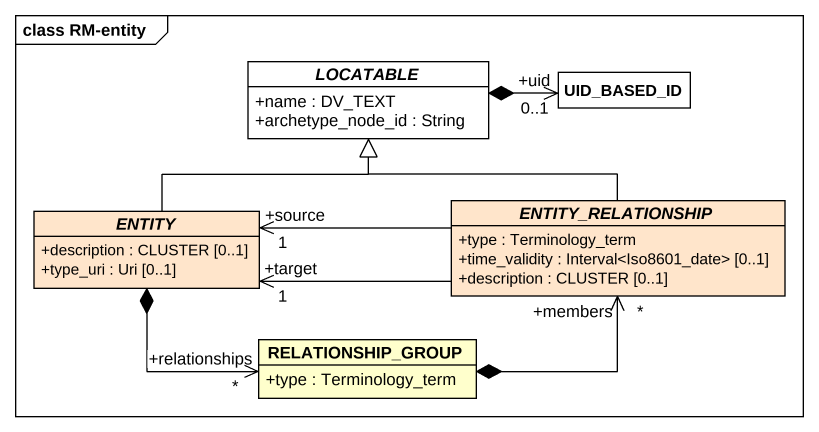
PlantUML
@startuml
mainframe class RM-entity
hide circle
hide empty members
skinparam classAttributeIconSize 0
abstract class LOCATABLE #FFFFFF {
  +name : DV_TEXT
  +archetype_node_id : String
}
class UID_BASED_ID #FFFFFF
abstract class "ENTITY" as ENTITY_ #FFE5CB {
  +description : CLUSTER [0..1]
  +type_uri : Uri [0..1]
}
abstract class ENTITY_RELATIONSHIP #FFE5CB {
  +type : Terminology_term
  +time_validity : Interval<Iso8601_date> [0..1]
  +description : CLUSTER [0..1]
}
class RELATIONSHIP_GROUP {
  +type : Terminology_term
}
UID_BASED_ID "+uid\n0..1" <-left-* LOCATABLE
ENTITY_ -up-|> LOCATABLE
ENTITY_ "+source\n1" <-right- ENTITY_RELATIONSHIP
ENTITY_ "+target\n1" <-right- ENTITY_RELATIONSHIP
ENTITY_ *-right-> "+relationships\n*" RELATIONSHIP_GROUP
ENTITY_RELATIONSHIP -left-|> LOCATABLE
RELATIONSHIP_GROUP *-right-> "+members\n*" ENTITY_RELATIONSHIP
@enduml
